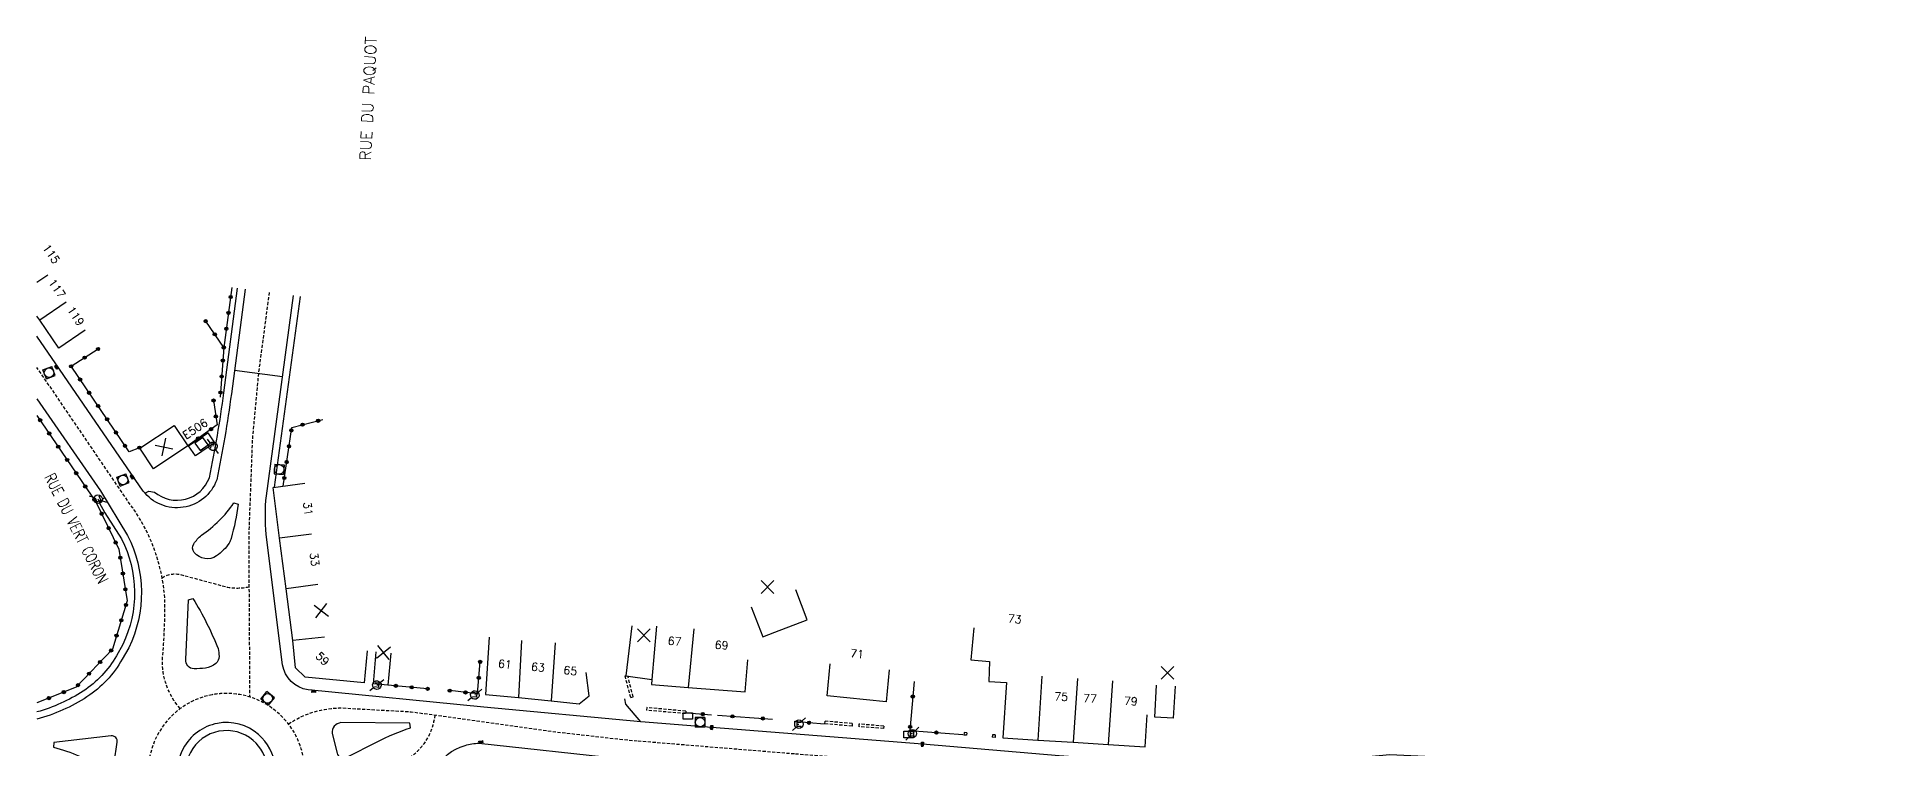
# Model space of a CAD drawing. Header units: millimetres. Extents: x 95999 to 97000, y 132000 to 133000.
# Drawn here: x 96000 to 96288.8, y 132864.4 to 132975.5 of the extents above; entities that cross this region are included whole.
import ezdxf
from ezdxf.enums import TextEntityAlignment as Align

# ---------------------------------------------------------------- set-up
doc = ezdxf.new("R2010")
doc.units = ezdxf.units.MM
doc.linetypes.add('DASHED', pattern=[0.75, 0.5, -0.25])
doc.layers.get('0').update_dxf_attribs({"linetype": 'CONTINUOUS'})
for name, color, linetype in [('W0001', 6, 'DASHED'), ('W0008', 7, 'CONTINUOUS'), ('W0100', 7, 'CONTINUOUS'), ('W0112', 1, 'DASHED'), ('W0322', 7, 'CONTINUOUS'), ('W0334', 7, 'CONTINUOUS'), ('W0400', 7, 'CONTINUOUS'), ('W0420', 7, 'CONTINUOUS'), ('W0471', 7, 'CONTINUOUS'), ('W0984', 7, 'CONTINUOUS'), ('W0989', 7, 'CONTINUOUS'), ('W0991', 7, 'CONTINUOUS'), ('W1102', 7, 'CONTINUOUS'), ('W1471', 7, 'CONTINUOUS')]:
    doc.layers.add(name, color=color, linetype=linetype)
doc.styles.get("Standard").update_dxf_attribs({"font": 'romans.shx', "width": 0.85})

# ---------------------------------------------------------------- blocks, each defined once
blk = doc.blocks.new('t991o')
at = {"color": 0, "linetype": 'Continuous'}
for p, q in [((-1, 1), (1, -1)), ((-1, -1), (1, 1))]:
    blk.add_line(p, q, dxfattribs=at)
blk = doc.blocks.new('T1471')
at = {"color": 0, "linetype": 'Continuous', "flags": 128}
blk.add_lwpolyline([(-0.75, -0.5), (-0.75, 0.5), (0.75, 0.5), (0.75, -0.5), (-0.75, -0.5)], dxfattribs=at)
blk = doc.blocks.new('T471')
for p, q in [((-0.333334, 0.333334), (-0.333334, -0.333334)), ((-0.333334, 0.333334), (0.333334, 0.333334)), ((-0.333334, 0), (0, 0)), ((0.500001, 0.500001), (1.000002, 1.000002)), ((-0.500001, -0.500001), (-1.000002, -1.000002)), ((-0.333334, -0.333334), (0.333334, -0.333334))]:
    blk.add_line(p, q)
blk.add_ellipse((0, 0), major_axis=(0.471405, 0.471405), ratio=1, start_param=5.4977871438, end_param=11.780972451)
blk = doc.blocks.new('T400')
for p, q in [((-0.15, 0.3), (0.15, 0.3)), ((-0.15, -0.25), (-0.15, 0.3)), ((-0.15, 0.15), (0.15, 0.15)), ((-0.15, 0), (0.15, 0)), ((0.15, 0.3), (0.15, -0.25)), ((-0.15, -0.15), (0.15, -0.15)), ((-0.15, -0.25), (-0.15, -0.3)), ((-0.15, -0.3), (0.15, -0.3)), ((0.15, -0.3), (0.15, -0.25))]:
    blk.add_line(p, q)
blk = doc.blocks.new('T420')
for p, q in [((0.75, 0.75), (-0.75, 0.75)), ((-0.75, 0.75), (-0.75, -0.75)), ((0.75, 0.75), (0.75, -0.75)), ((0.75, -0.75), (-0.75, -0.75))]:
    blk.add_line(p, q)
blk.add_ellipse((0, 0), major_axis=(-0.53, 0.53), ratio=1, start_param=3.926991, end_param=10.210176)
blk = doc.blocks.new('t322o')
at = {"color": 0, "linetype": 'Continuous'}
for radius in [0.25, 0.15]:
    blk.add_circle((0, 0), radius, dxfattribs=at)

msp = doc.modelspace()

# ---------------------------------------------------------------- linework, layer by layer
at = {"layer": 'W0001', "flags": 128}
msp.add_lwpolyline([(96036.27, 132935.59), (96034.59, 132922.92), (96033.64, 132912.68), (96033.07, 132897.47), (96033.22, 132872.42)], dxfattribs=at)
for points in [[(96022.37, 132870.59, -0.192805), (96019.61, 132878.39, 0.024612), (96019.98, 132887.74, 0.145006), (96014.31, 132902.84), (96000, 132923.86)], [(96019.55, 132891.04, -0.182675), (96022.28, 132891.56), (96029.61, 132889.59, 0.102588), (96033.12, 132889.61)], [(96039.28, 132868.2, -0.151143), (96047.7, 132870.69), (96058.45, 132870.1), (96081.31, 132866.93), (96091.03, 132865.82)], [(96062.14, 132869.59, -0.233504), (96057.67, 132862.53), (96049.16, 132857.92, -0.284228), (96041.67, 132859.01)]]:
    msp.add_lwpolyline(points, format="xyb", dxfattribs=at)
msp.add_lwpolyline([(96027.35, 132872.75, 0.228242), (96018.83, 132866.48, 2.076538), (96037.57, 132870, 0.182019), (96029.5, 132872.96, 0.044379)], format="xyb", close=True, dxfattribs=at)
at = {"layer": 'W0001'}
msp.add_lwpolyline([(96091.04, 132865.81), (96093.91, 132865.55), (96118.48, 132863.54), (96148.09, 132861.16), (96176.83, 132859.17), (96193.48, 132858.24), (96202.15, 132856.29), (96210.87, 132855.66), (96215.94, 132855.3), (96220.67, 132854.72), (96225.44, 132853.97), (96236.03, 132851.63), (96245.56, 132850.81), (96256.3, 132848.03), (96269.8, 132844.48), (96285.36, 132840.42), (96301.12, 132836.54)], dxfattribs=at)
at = {"layer": 'W0008'}
for points in [[(96032.5, 132936.08), (96030.37, 132919.75, -0.018972), (96028.07, 132906.3, -0.593499), (96016.6, 132904.57), (96002.94, 132924.41), (96000, 132928.74)], [(96094.33, 132868.54), (96069.8, 132870.79), (96042.34, 132873.52, -0.314196), (96038.34, 132877.41), (96035.82, 132897.78, -0.049975), (96035.83, 132903.83), (96040.05, 132935.1)], [(96000, 132918.99), (96009.91, 132904.58), (96014.14, 132897.64, -0.235642), (96014.34, 132880.08), (96013.33, 132878.31, -0.119182), (96007.81, 132872.43, -0.080568), (96000, 132868.96, -0.080568)], [(96265.76, 132618.58), (96240.24, 132647.15), (96215.82, 132674.52), (96146.88, 132751.87), (96111.45, 132791.65), (96079.25, 132827.85), (96061.58, 132847.72, -0.222815), (96059.84, 132855.43, -0.045977), (96060.46, 132857.36), (96062.27, 132860.98, -0.21538), (96066.87, 132864.84, -0.054682), (96069.05, 132865.2), (96091.03, 132862.78)]]:
    msp.add_lwpolyline(points, format="xyb", dxfattribs=at)
at = {"layer": 'W0008', "flags": 128}
for points in [[(96028.06, 132894.44, -0.3865), (96024.56, 132894.95, -0.330195), (96024.49, 132896.32, -0.072589), (96025.69, 132897.65, 0.090494), (96030.76, 132902.7), (96031.43, 132902.51, -0.037455), (96030.32, 132897.16, -0.066718), (96030.01, 132896.44, -0.065907), (96029.15, 132895.37, -0.059276)], [(96027.92, 132877.63, -0.126298), (96026.31, 132876.93, -0.043592), (96024.53, 132876.81, -0.445321), (96023.27, 132878.25), (96023.68, 132887.6), (96024.36, 132887.77, -0.045441), (96028.28, 132879.96, -0.04457), (96028.44, 132878.76, -0.242658)], [(96022.85, 132864.35, 2.076538), (96034.6, 132866.56, 0.481571)]]:
    msp.add_lwpolyline(points, format="xyb", close=True, dxfattribs=at)
at = {"layer": 'W0008'}
msp.add_lwpolyline([(96295.32, 132841.25), (96260.06, 132850.49), (96246.21, 132854.09), (96241.43, 132855.73), (96237.32, 132857.64), (96233.11, 132859.6), (96226.47, 132861.79), (96221.48, 132862.59), (96218.3, 132862.91), (96216.78, 132863.09), (96211.35, 132863.35), (96206.33, 132862.91), (96201.34, 132862.16), (96197.33, 132861.52), (96193.27, 132861.31), (96173.41, 132862.38), (96162.65, 132862.98), (96159.69, 132863.23), (96138.31, 132865.03), (96107.4, 132867.5), (96105.4, 132867.66), (96094.33, 132868.54), (96092.01, 132871.26), (96091.83, 132872.11)], dxfattribs=at)
for points in [[(96058.37, 132867.6), (96058.27, 132868.3), (96047.48, 132868.4, 0.414968), (96046.11, 132866.72), (96046.9, 132863.64, 0.546836), (96048.39, 132863.01), (96053.14, 132865.39, -0.041359)], [(96011.58, 132866.33), (96002.61, 132865.32), (96002.59, 132864.58, -0.062791), (96010.47, 132861.29, 0.537153), (96012.08, 132862.14), (96012.54, 132865.34, 0.497673)]]:
    msp.add_lwpolyline(points, format="xyb", close=True, dxfattribs=at)
at = {"layer": 'W0100'}
for points in [[(96007.55, 132929.69), (96003.42, 132926.88), (96000.43, 132931.27), (96000, 132931.9)], [(96051.57, 132879.61), (96051.11, 132874.63), (96041.89, 132875.49), (96040.39, 132876.94), (96039.96, 132881.24), (96038.93, 132889.31), (96037.9, 132897.19), (96036.87, 132905.12), (96041.83, 132905.77)], [(96111.58, 132886.47), (96113.41, 132881.81), (96115.26, 132882.54), (96120.32, 132884.43), (96118.57, 132889.12)], [(96070.65, 132881.77), (96070.04, 132872.81), (96075.21, 132872.34), (96080.3, 132871.82), (96084.68, 132871.32), (96086.26, 132872.57), (96085.81, 132876.23)], [(96092.91, 132883.5), (96091.98, 132875.73), (96096.05, 132875.13), (96095.99, 132874.36), (96101.75, 132873.89), (96110.64, 132873.21), (96111.02, 132878.19)], [(96146.35, 132883.19), (96145.87, 132878.21), (96148.81, 132877.93), (96148.68, 132874.8), (96151.45, 132874.65), (96150.86, 132866.01), (96156.37, 132865.67), (96161.89, 132865.33), (96167.35, 132864.98), (96173.13, 132864.61), (96173.45, 132869.6)], [(96055.26, 132879.25), (96054.82, 132874.27), (96052.56, 132874.47), (96053, 132879.45)], [(96133.13, 132876.64), (96132.63, 132871.66), (96123.43, 132872.59), (96123.93, 132877.56)], [(96177.78, 132874.1), (96177.51, 132869.11), (96174.64, 132869.26), (96174.91, 132874.26)]]:
    msp.add_lwpolyline(points, dxfattribs=at)
for points in [[(96023.57, 132911.61), (96018.22, 132908.06), (96016.07, 132911.25), (96021.45, 132914.82)], [(96025.48, 132910.88), (96026.74, 132911.77), (96025.92, 132912.93), (96024.66, 132912.05)]]:
    msp.add_lwpolyline(points, close=True, dxfattribs=at)
at = {"layer": 'W0112'}
for p, q in [((96091.88, 132875.69), (96091.98, 132875.73)), ((96092.75, 132872.33), (96091.88, 132875.69)), ((96093.13, 132872.43), (96092.29, 132875.69)), ((96092.75, 132872.33), (96093.13, 132872.43)), ((96095.26, 132870.74), (96095.22, 132870.34)), ((96101.3, 132869.8), (96095.22, 132870.34)), ((96101.34, 132870.19), (96095.26, 132870.74)), ((96101.34, 132870.19), (96101.3, 132869.8)), ((96123.07, 132868.62), (96123.03, 132868.22)), ((96127.32, 132867.86), (96123.03, 132868.22)), ((96127.35, 132868.26), (96123.07, 132868.62)), ((96127.35, 132868.26), (96127.32, 132867.86)), ((96128.39, 132868.17), (96128.36, 132867.77)), ((96132.26, 132867.47), (96128.36, 132867.77)), ((96132.29, 132867.86), (96128.39, 132868.17)), ((96132.29, 132867.86), (96132.26, 132867.47)), ((96144.82, 132866.86), (96144.8, 132866.46)), ((96145.22, 132866.43), (96144.8, 132866.46)), ((96145.24, 132866.83), (96144.82, 132866.86)), ((96145.24, 132866.83), (96145.22, 132866.43)), ((96149.26, 132866.51), (96149.23, 132866.12)), ((96149.66, 132866.08), (96149.23, 132866.12)), ((96149.69, 132866.48), (96149.26, 132866.51)), ((96149.69, 132866.48), (96149.66, 132866.08))]:
    msp.add_line(p, q, dxfattribs=at)
at = {"layer": 'W0322'}
for p, q in [((96101.64, 132869.91), (96105.35, 132869.62)), ((96106.29, 132869.55), (96114.92, 132868.94)), ((96122.98, 132868.17), (96118.29, 132868.58))]:
    msp.add_line(p, q, dxfattribs=at)
for points in [[(96030.46, 132936.35), (96029.18, 132926.97), (96028.62, 132919.25)], [(96029.18, 132926.97), (96026.36, 132931.1)], [(96005.33, 132924.05), (96009.55, 132926.76)], [(96015.99, 132911.33), (96014.39, 132910.71), (96005.33, 132924.05)], [(96000, 132916.36), (96009.25, 132902.79), (96012.81, 132895.47), (96014.1, 132887.41), (96011.78, 132879.87), (96006.14, 132873.96), (96000, 132871.47)], [(96027.59, 132918.71), (96028.13, 132914.88), (96023.55, 132911.65)], [(96038.45, 132905.33), (96039.8, 132914.51)], [(96039.8, 132914.51), (96044.65, 132915.73)], [(96068.8, 132872.9), (96069.23, 132877.94)], [(96061.03, 132873.68), (96054.82, 132874.27)], [(96068.8, 132872.9), (96064.47, 132873.4)], [(96137.02, 132874.84), (96136.35, 132867.15), (96144.62, 132866.55)]]:
    msp.add_lwpolyline(points, dxfattribs=at)
at = {"layer": 'W0334'}
for points in [[(96016.86, 132904.24), (96017.47, 132904.55), (96018.36, 132904.41, 0.516309), (96026.93, 132906.63, 0.018847), (96029.2, 132919.9), (96031.33, 132936.23)], [(96010.53, 132903.57), (96009.72, 132902.78), (96010.61, 132901.18), (96013.21, 132897.11, -0.234452), (96013.39, 132880.58), (96012.4, 132878.84, 0.000019), (96012.4, 132878.84, -0.119182), (96007.22, 132873.33, -0.077792), (96000, 132870.07, -0.077792)]]:
    msp.add_lwpolyline(points, format="xyb", dxfattribs=at)
for points in [[(96037.13, 132905.16), (96041.16, 132934.95)], [(96038.34, 132922.42), (96030.84, 132923.41)]]:
    msp.add_lwpolyline(points, dxfattribs=at)
msp.add_lwpolyline([(96023.67, 132911.63), (96026.67, 132913.65), (96027.75, 132912.07), (96024.75, 132910.05)], close=True, dxfattribs=at)
at = {"layer": 'W0334', "flags": 128}
msp.add_lwpolyline([(96023.96, 132863.76, 2.076538), (96033.78, 132865.61, 0.481571)], format="xyb", close=True, dxfattribs=at)
at = {"layer": 'W1102'}
for p, q in [((96001.69, 132938.29), (96000, 132937.14)), ((96004.57, 132934.08), (96000.43, 132931.27)), ((96042.86, 132897.84), (96037.9, 132897.19)), ((96043.89, 132889.95), (96038.93, 132889.31)), ((96044.94, 132881.73), (96039.96, 132881.24)), ((96096.8, 132883.47), (96096.05, 132875.13)), ((96102.6, 132883.03), (96101.75, 132873.89)), ((96075.71, 132881.22), (96075.21, 132872.34)), ((96080.95, 132880.88), (96080.3, 132871.82)), ((96156.98, 132875.65), (96156.37, 132865.67)), ((96162.53, 132875.31), (96161.89, 132865.33)), ((96167.99, 132874.95), (96167.35, 132864.98))]:
    msp.add_line(p, q, dxfattribs=at)

# ---------------------------------------------------------------- block references
at = {"layer": 'W0322'}
for p, rotation in [((96030.26, 132934.86), 262.190698191322), ((96026.36, 132931.1), 124.23637025866), ((96029.92, 132932.39), 262.190698191322), ((96027.77, 132929.03), 124.23637025866), ((96029.58, 132929.91), 262.190698191322), ((96007.44, 132925.4), 32.6875100112057), ((96009.54, 132926.75), 32.6875100112057), ((96029.03, 132924.94), 265.853492144866), ((96029.18, 132926.97), 124.23637025866), ((96005.33, 132924.05), 32.6875100112057), ((96006.74, 132921.98), 124.159946507115), ((96028.85, 132922.45), 265.853492144866), ((96008.14, 132919.91), 124.159946507115), ((96028.67, 132919.96), 265.853492144866), ((96009.55, 132917.84), 124.159946507115), ((96027.59, 132918.71), 277.931482087428), ((96027.94, 132916.23), 277.931482087428), ((96000.5, 132915.62), 304.270528764383), ((96001.91, 132913.56), 304.270528764383), ((96010.95, 132915.77), 124.159946507115), ((96012.35, 132913.7), 124.159946507115), ((96027.2, 132914.23), 215.228009946222), ((96039.73, 132914.03), 81.61707289174221), ((96041.49, 132914.93), 14.0994985152682), ((96043.91, 132915.54), 14.0994985152682), ((96003.32, 132911.49), 304.270528764383), ((96013.76, 132911.63), 124.159946507115), ((96015.99, 132911.33), 201.426119044619), ((96025.16, 132912.78), 215.228009946222), ((96039.37, 132911.56), 81.61707289174221), ((96004.72, 132909.42), 304.270528764383), ((96006.13, 132907.36), 304.270528764383), ((96039, 132909.09), 81.61707289174221), ((96007.54, 132905.29), 304.270528764383), ((96038.64, 132906.61), 81.61707289174221), ((96008.95, 132903.23), 304.270528764383), ((96010.11, 132901.02), 295.9920715774649), ((96011.2, 132898.77), 295.9920715774649), ((96012.3, 132896.52), 295.9920715774649), ((96013.02, 132894.16), 279.052733977906), ((96013.42, 132891.69), 279.052733977906), ((96013.81, 132889.22), 279.052733977906), ((96013.17, 132884.38), 252.87702662668), ((96013.9, 132886.77), 252.87702662668), ((96012.43, 132881.99), 252.87702662668), ((96011.59, 132879.67), 226.314090928256), ((96008.13, 132876.05), 226.314090928256), ((96009.86, 132877.86), 226.314090928256), ((96069.23, 132877.88), 85.0777629621523), ((96004.18, 132873.17), 202.101696209456), ((96006.41, 132874.25), 226.314090928256), ((96056.06, 132874.15), 174.545387356116), ((96058.54, 132873.91), 174.545387356116), ((96061.03, 132873.68), 174.545387356116), ((96064.47, 132873.4), 173.351931795722), ((96066.95, 132873.11), 173.351931795722), ((96069.01, 132875.39), 85.0777629621523), ((96001.86, 132872.23), 202.101696209456), ((96136.81, 132872.47), 264.993983142269), ((96104.01, 132869.73), 355.4512805913373), ((96108.65, 132869.38), 355.9911986600408), ((96113.39, 132869.05), 355.9911986600408), ((96120.61, 132868.38), 174.9733545635147), ((96136.4, 132867.74), 264.993983142269), ((96140.5, 132866.85), 355.8440686239081)]:
    msp.add_blockref('t322o', p, dxfattribs=dict(at, rotation=rotation))
at = {"layer": 'W0400'}
for p, rotation in [((96003.07, 132923.92), 214.550252524795), ((96014.87, 132906.76), 214.5179322714646), ((96043.2, 132873.27), 264.325583522569), ((96105.4, 132867.66), 356.5304795092995), ((96069.37, 132865.39), 99.40414610700816), ((96138.31, 132865.03), 357.6608062993055)]:
    msp.add_blockref('T400', p, dxfattribs=dict(at, rotation=rotation))
at = {"layer": 'W0420'}
for p, rotation in [((96001.89, 132923.06), 201.426119044619), ((96037.83, 132907.94), 86.16805095629108), ((96013.43, 132906.3), 201.426119044619), ((96036.04, 132872.18), 230.882220757785)]:
    msp.add_blockref('T420', p, dxfattribs=dict(at, rotation=rotation))
msp.add_blockref('T420', (96103.59, 132868.46), dxfattribs=at)
at = {"layer": 'W0471'}
for p, rotation in [((96027.49, 132911.55), 261.34747565743), ((96009.55, 132903.3), 114.8386105829439), ((96053.1, 132874.26), 173.351931795722), ((96068.41, 132872.72), 174.748481134909)]:
    msp.add_blockref('T471', p, dxfattribs=dict(at, rotation=rotation))
for p in [(96119.03, 132868.16), (96136.75, 132866.68)]:
    msp.add_blockref('T471', p, dxfattribs=at)
at = {"layer": 'W0991'}
for p, rotation in [((96019.83, 132911.44), 33.10736911014147), ((96044.41, 132885.88), 7.272537885545796), ((96054.13, 132879.35), 85.0092385218943)]:
    msp.add_blockref('t991o', p, dxfattribs=dict(at, rotation=rotation))
for p in [(96114.12, 132889.59), (96094.79, 132882.04), (96176.6, 132876.17)]:
    msp.add_blockref('t991o', p, dxfattribs=at)
at = {"layer": 'W1471'}
for p in [(96101.67, 132869.42), (96136.15, 132866.54)]:
    msp.add_blockref('T1471', p, dxfattribs=at)

# ---------------------------------------------------------------- texts
at = {"layer": 'W0984'}
msp.add_text('E506', height=1.25, rotation=33.5486, dxfattribs=at).set_placement((96024.7, 132914.28), align=Align.MIDDLE)
at = {"layer": 'W0989'}
msp.add_text('RUE DU PAQUOT', height=1.75, rotation=87.2813, dxfattribs=at).set_placement((96051.82, 132965.84), align=Align.MIDDLE)
at = {"layer": 'W0989', "width": 0.75}
msp.add_text('RUE DU VERT CORON', height=1.75, rotation=296.7872, dxfattribs=at).set_placement((96006.17, 132898.74), align=Align.MIDDLE)
at = {"layer": 'W0991'}
for s, rotation, p in [('115', 304.2071, (96002.23, 132941.6)), ('117', 304.3319, (96003.13, 132936.19)), ('119', 304.2375, (96006.06, 132931.89)), ('31', 277.3825, (96042.34, 132901.8)), ('33', 277.4836, (96043.37, 132893.9)), ('73', 354.4965, (96152.73, 132884.58)), ('67', 355.3182, (96099.61, 132881.12)), ('59', 315.909, (96044.61, 132878.37)), ('69', 355.6097, (96106.95, 132880.51)), ('71', 354.2444, (96128.11, 132879.15)), ('61', 354.7485, (96073.1, 132877.55)), ('63', 354.1291, (96078.27, 132877.05)), ('65', 353.5456, (96083.32, 132876.51)), ('75', 356.4968, (96160, 132872.45)), ('77', 356.3338, (96164.5, 132872.17)), ('79', 356.3223, (96170.87, 132871.76))]:
    msp.add_text(s, height=1.25, rotation=rotation, dxfattribs=at).set_placement(p, align=Align.MIDDLE)

doc.saveas('drawing.dxf')
